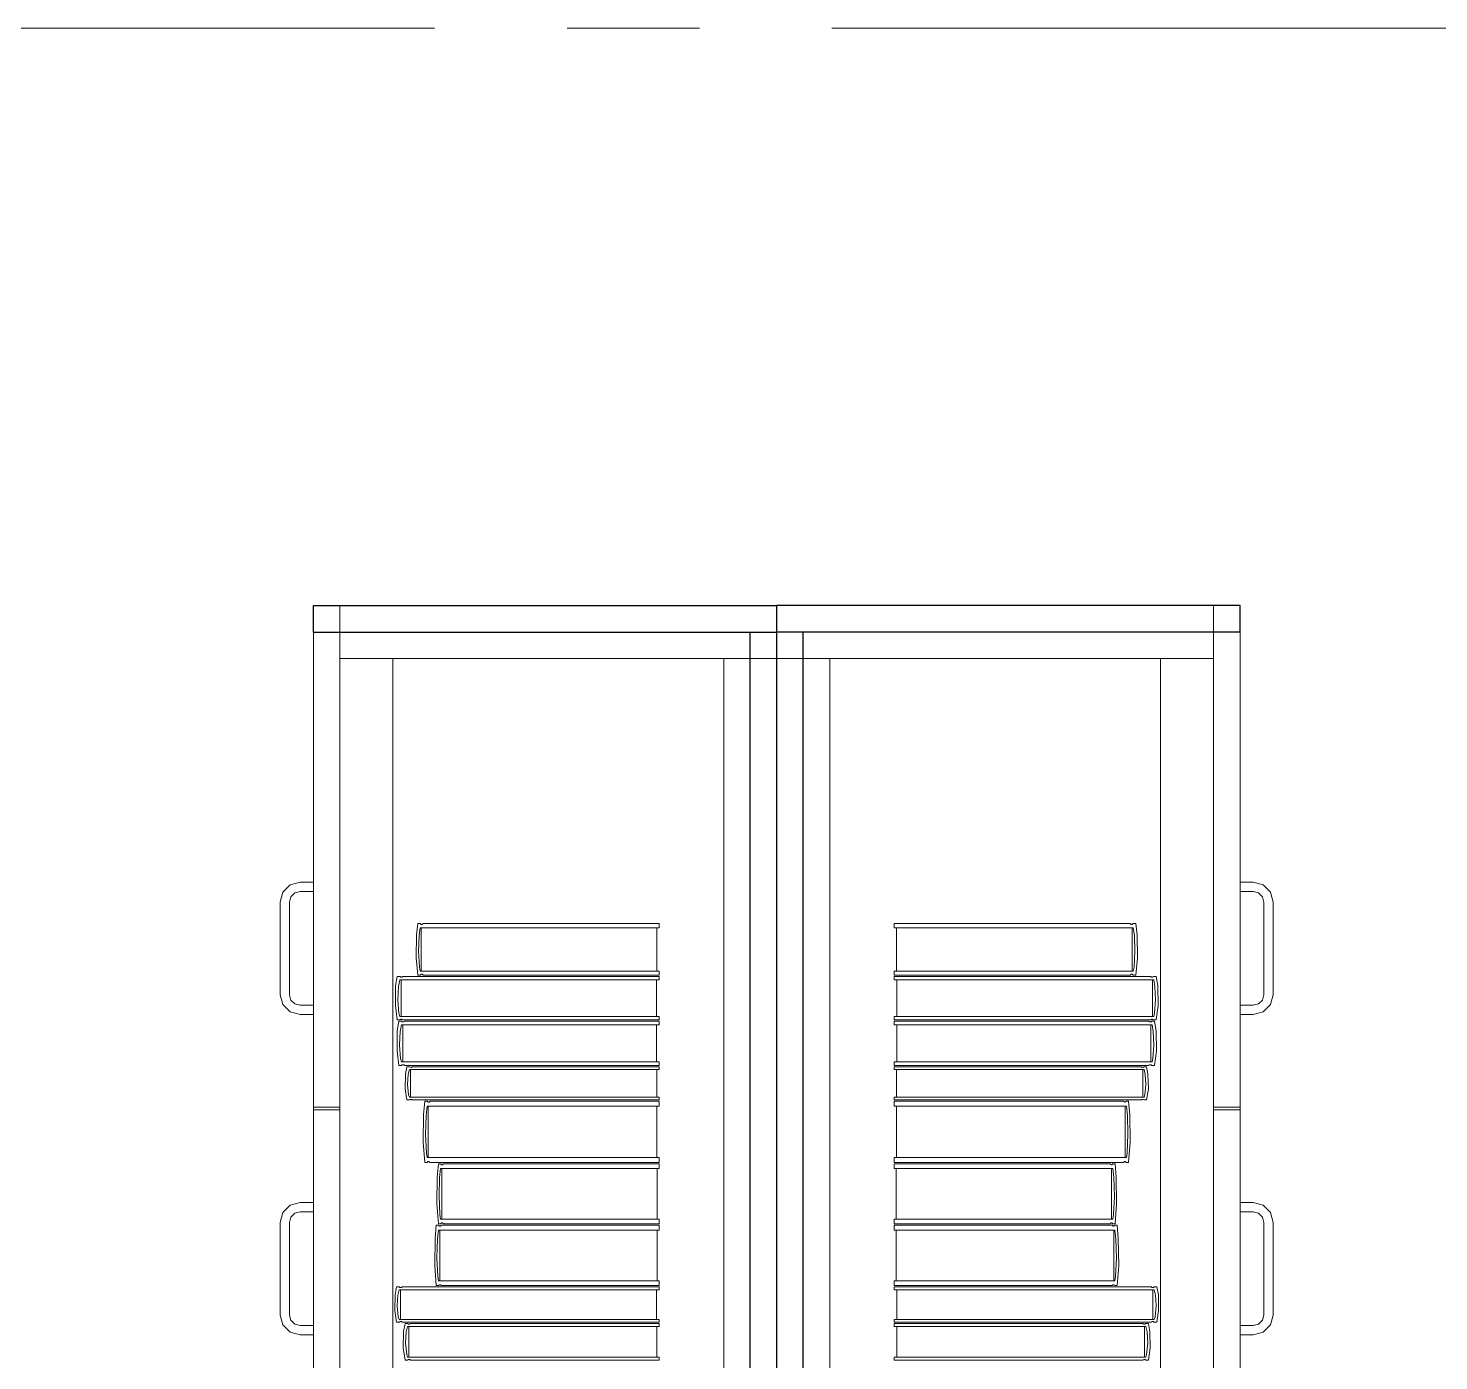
# Model space of a CAD drawing. Header units: inches. Extents: x -19 to 5698, y -728 to 92.
# Drawn here: x 288.468 to 289.534, y 19.893 to 20.9 of the extents above; entities that cross this region are included whole.
import ezdxf

# ---------------------------------------------------------------- set-up
doc = ezdxf.new("R2010")
doc.units = ezdxf.units.IN
doc.header["$MEASUREMENT"] = 0
doc.set_wipeout_variables(frame=1)
doc.linetypes.add('Punto & Raya', pattern=[0.65, 0.5, -0.075, 0, -0.075])
doc.linetypes.add('Wipeout_Contour', pattern=[1, 0, -1])
doc.layers.add('02 _ ARQ _ ALB _ Ejes Generales', color=251, linetype='Continuous')
doc.layers.add('Interior - Mobiliario', color=7, linetype='Continuous')

msp = doc.modelspace()

# ---------------------------------------------------------------- linework, layer by layer
at = {"layer": '02 _ ARQ _ ALB _ Ejes Generales', "color": 251, "linetype": 'Punto & Raya', "lineweight": 13, "true_color": 0x636466}
msp.add_line((288.275, 20.9), (290.275, 20.9), dxfattribs=at)
at = {"layer": 'Interior - Mobiliario', "color": 175, "linetype": 'Continuous', "lineweight": 13}
for p, q in [((289.0134, 20.4438), (288.7034, 20.4438)), ((288.7034, 20.4438), (288.7034, 18.9838)), ((289.0134, 18.9838), (289.0134, 20.4438)), ((289.0534, 20.4438), (289.3634, 20.4438)), ((289.0534, 18.9838), (289.0534, 20.4438)), ((289.3634, 20.4438), (289.3634, 18.9838)), ((288.7434, 20.4238), (288.7034, 20.4238)), ((288.7034, 20.4238), (288.7034, 19.0038)), ((288.9934, 20.4238), (288.7434, 20.4238)), ((288.7434, 19.0038), (288.7434, 20.4238)), ((288.9934, 20.4238), (288.9934, 19.0038)), ((289.0734, 20.4238), (289.3234, 20.4238)), ((289.0734, 20.4238), (289.0734, 19.0038)), ((289.3234, 20.4238), (289.3634, 20.4238)), ((289.3234, 19.0038), (289.3234, 20.4238)), ((289.3634, 20.4238), (289.3634, 19.0038)), ((288.6584, 20.2398), (288.6604, 20.2473)), ((288.6604, 20.2473), (288.6659, 20.2527)), ((288.6659, 20.2527), (288.6734, 20.2548)), ((288.6694, 20.2467), (288.6664, 20.2438)), ((288.6734, 20.2478), (288.6694, 20.2467)), ((288.6734, 20.2548), (288.6834, 20.2548)), ((288.6834, 20.2478), (288.6734, 20.2478)), ((288.6834, 20.2548), (288.6834, 20.2478)), ((289.3934, 20.2548), (289.3834, 20.2548)), ((289.3834, 20.2548), (289.3834, 20.2478)), ((289.3834, 20.2478), (289.3934, 20.2478)), ((289.4009, 20.2527), (289.3934, 20.2548)), ((289.3934, 20.2478), (289.3974, 20.2467)), ((289.3974, 20.2467), (289.4003, 20.2438)), ((289.4064, 20.2473), (289.4009, 20.2527)), ((289.4084, 20.2398), (289.4064, 20.2473)), ((288.6584, 20.1698), (288.6584, 20.2398)), ((288.6664, 20.2438), (288.6654, 20.2398)), ((288.6654, 20.2398), (288.6654, 20.1698)), ((289.4003, 20.2438), (289.4014, 20.2398)), ((289.4014, 20.2398), (289.4014, 20.1698)), ((289.4084, 20.1698), (289.4084, 20.2398)), ((288.7612, 20.215), (288.761, 20.1976)), ((288.7622, 20.2235), (288.7612, 20.215)), ((288.7642, 20.2235), (288.7622, 20.2235)), ((288.7627, 20.2026), (288.7632, 20.2146)), ((288.7632, 20.2146), (288.764, 20.2204)), ((288.764, 20.2204), (288.9447, 20.2204)), ((288.7643, 20.2233), (288.7642, 20.2235)), ((288.7645, 20.2231), (288.7643, 20.2233)), ((288.7648, 20.2229), (288.7645, 20.2231)), ((288.765, 20.2228), (288.7648, 20.2229)), ((288.7649, 20.2204), (288.7649, 20.1877)), ((288.7653, 20.2228), (288.765, 20.2228)), ((288.7656, 20.2229), (288.7653, 20.2228)), ((288.7658, 20.2231), (288.7656, 20.2229)), ((288.766, 20.2233), (288.7658, 20.2231)), ((288.7662, 20.2235), (288.766, 20.2233)), ((288.9447, 20.2235), (288.7662, 20.2235)), ((288.9429, 20.1877), (288.9429, 20.2204)), ((288.9447, 20.2204), (288.9447, 20.2235)), ((289.122, 20.2204), (289.122, 20.2235)), ((289.122, 20.2235), (289.3006, 20.2235)), ((289.3027, 20.2204), (289.122, 20.2204)), ((289.1239, 20.1877), (289.1239, 20.2204)), ((289.3006, 20.2235), (289.3007, 20.2233)), ((289.3007, 20.2233), (289.3009, 20.2231)), ((289.3009, 20.2231), (289.3012, 20.2229)), ((289.3012, 20.2229), (289.3015, 20.2228)), ((289.3015, 20.2228), (289.3017, 20.2228)), ((289.3017, 20.2228), (289.302, 20.2229)), ((289.3018, 20.2204), (289.3018, 20.1877)), ((289.302, 20.2229), (289.3022, 20.2231)), ((289.3022, 20.2231), (289.3025, 20.2233)), ((289.3025, 20.2233), (289.3026, 20.2235)), ((289.3026, 20.2235), (289.3046, 20.2235)), ((289.3036, 20.2146), (289.3027, 20.2204)), ((289.304, 20.2026), (289.3036, 20.2146)), ((289.3046, 20.2235), (289.3056, 20.215)), ((289.3056, 20.215), (289.3058, 20.1976)), ((288.7635, 20.1907), (288.7627, 20.2026)), ((289.3033, 20.1907), (289.304, 20.2026)), ((288.761, 20.1976), (288.7622, 20.1846)), ((289.3058, 20.1976), (289.3046, 20.1846)), ((288.7466, 20.1836), (288.7455, 20.1764)), ((288.7488, 20.1836), (288.7466, 20.1836)), ((288.7489, 20.1835), (288.7488, 20.1836)), ((288.7491, 20.1833), (288.7489, 20.1835)), ((288.7494, 20.1831), (288.7491, 20.1833)), ((288.7497, 20.1831), (288.7494, 20.1831)), ((288.75, 20.1831), (288.7497, 20.1831)), ((288.7503, 20.1831), (288.75, 20.1831)), ((288.7505, 20.1832), (288.7503, 20.1831)), ((288.7508, 20.1834), (288.7505, 20.1832)), ((288.751, 20.1836), (288.7508, 20.1834)), ((288.9447, 20.1836), (288.751, 20.1836)), ((288.7622, 20.1846), (288.7642, 20.1846)), ((288.764, 20.1877), (288.7635, 20.1907)), ((288.9447, 20.1877), (288.764, 20.1877)), ((288.7642, 20.1846), (288.7643, 20.1848)), ((288.7643, 20.1848), (288.7646, 20.185)), ((288.7646, 20.185), (288.7648, 20.1852)), ((288.7648, 20.1852), (288.7651, 20.1853)), ((288.7651, 20.1853), (288.7653, 20.1853)), ((288.7653, 20.1853), (288.7656, 20.1852)), ((288.7656, 20.1852), (288.7659, 20.185)), ((288.7659, 20.185), (288.7661, 20.1848)), ((288.7661, 20.1848), (288.7662, 20.1846)), ((288.7662, 20.1846), (288.9447, 20.1846)), ((288.9447, 20.1846), (288.9447, 20.1877)), ((288.9447, 20.181), (288.9447, 20.1836)), ((289.122, 20.1846), (289.122, 20.1877)), ((289.122, 20.1877), (289.3027, 20.1877)), ((289.3006, 20.1846), (289.122, 20.1846)), ((289.122, 20.181), (289.122, 20.1836)), ((289.122, 20.1836), (289.3158, 20.1836)), ((289.3007, 20.1848), (289.3006, 20.1846)), ((289.3009, 20.185), (289.3007, 20.1848)), ((289.3011, 20.1852), (289.3009, 20.185)), ((289.3014, 20.1853), (289.3011, 20.1852)), ((289.3017, 20.1853), (289.3014, 20.1853)), ((289.3019, 20.1852), (289.3017, 20.1853)), ((289.3022, 20.185), (289.3019, 20.1852)), ((289.3024, 20.1848), (289.3022, 20.185)), ((289.3026, 20.1846), (289.3024, 20.1848)), ((289.3046, 20.1846), (289.3026, 20.1846)), ((289.3027, 20.1877), (289.3033, 20.1907)), ((289.3158, 20.1836), (289.316, 20.1834)), ((289.316, 20.1834), (289.3162, 20.1832)), ((289.3162, 20.1832), (289.3165, 20.1831)), ((289.3165, 20.1831), (289.3168, 20.1831)), ((289.3168, 20.1831), (289.3171, 20.1831)), ((289.3171, 20.1831), (289.3174, 20.1831)), ((289.3174, 20.1831), (289.3176, 20.1833)), ((289.3176, 20.1833), (289.3179, 20.1835)), ((289.3179, 20.1835), (289.318, 20.1836)), ((289.318, 20.1836), (289.3201, 20.1836)), ((289.3201, 20.1836), (289.3212, 20.1764)), ((288.7455, 20.1764), (288.7453, 20.1617)), ((288.7472, 20.1659), (288.7477, 20.1761)), ((288.7477, 20.1761), (288.7486, 20.181)), ((288.7486, 20.181), (288.9447, 20.181)), ((288.7496, 20.181), (288.7496, 20.1534)), ((288.9427, 20.1534), (288.9427, 20.181)), ((289.3182, 20.181), (289.122, 20.181)), ((289.124, 20.1534), (289.124, 20.181)), ((289.3172, 20.181), (289.3172, 20.1534)), ((289.3191, 20.1761), (289.3182, 20.181)), ((289.3196, 20.1659), (289.3191, 20.1761)), ((289.3212, 20.1764), (289.3215, 20.1617)), ((288.6604, 20.1623), (288.6584, 20.1698)), ((288.6659, 20.1568), (288.6604, 20.1623)), ((288.6654, 20.1698), (288.6664, 20.1658)), ((288.6664, 20.1658), (288.6694, 20.1628)), ((288.6694, 20.1628), (288.6734, 20.1618)), ((288.6734, 20.1618), (288.6834, 20.1618)), ((288.6834, 20.1618), (288.6834, 20.1548)), ((288.7453, 20.1617), (288.7466, 20.1507)), ((288.748, 20.1559), (288.7472, 20.1659)), ((289.3187, 20.1559), (289.3196, 20.1659)), ((289.3215, 20.1617), (289.3201, 20.1507)), ((289.3934, 20.1618), (289.3834, 20.1618)), ((289.3834, 20.1618), (289.3834, 20.1548)), ((289.3974, 20.1628), (289.3934, 20.1618)), ((289.4003, 20.1658), (289.3974, 20.1628)), ((289.4014, 20.1698), (289.4003, 20.1658)), ((289.4009, 20.1568), (289.4064, 20.1623)), ((289.4064, 20.1623), (289.4084, 20.1698)), ((288.6734, 20.1548), (288.6659, 20.1568)), ((288.6834, 20.1548), (288.6734, 20.1548)), ((288.7466, 20.1507), (288.7488, 20.1507)), ((288.7479, 20.1497), (288.7468, 20.1424)), ((288.7501, 20.1497), (288.7479, 20.1497)), ((288.7486, 20.1534), (288.748, 20.1559)), ((288.9447, 20.1534), (288.7486, 20.1534)), ((288.7488, 20.1507), (288.7489, 20.1509)), ((288.7489, 20.1509), (288.7492, 20.1511)), ((288.7492, 20.1511), (288.7495, 20.1512)), ((288.7495, 20.1512), (288.7497, 20.1513)), ((288.7497, 20.1513), (288.75, 20.1513)), ((288.75, 20.1513), (288.7503, 20.1512)), ((288.7502, 20.1496), (288.7501, 20.1497)), ((288.7504, 20.1494), (288.7502, 20.1496)), ((288.7503, 20.1512), (288.7506, 20.1511)), ((288.7507, 20.1493), (288.7504, 20.1494)), ((288.7506, 20.1511), (288.7508, 20.1509)), ((288.751, 20.1492), (288.7507, 20.1493)), ((288.7508, 20.1509), (288.751, 20.1507)), ((288.751, 20.1507), (288.9447, 20.1507)), ((288.7513, 20.1492), (288.751, 20.1492)), ((288.7515, 20.1492), (288.7513, 20.1492)), ((288.7518, 20.1494), (288.7515, 20.1492)), ((288.7521, 20.1496), (288.7518, 20.1494)), ((288.7522, 20.1497), (288.7521, 20.1496)), ((288.9447, 20.1497), (288.7522, 20.1497)), ((288.9447, 20.1507), (288.9447, 20.1534)), ((288.9447, 20.1471), (288.9447, 20.1497)), ((289.122, 20.1507), (289.122, 20.1534)), ((289.122, 20.1534), (289.3182, 20.1534)), ((289.3158, 20.1507), (289.122, 20.1507)), ((289.122, 20.1471), (289.122, 20.1497)), ((289.122, 20.1497), (289.3145, 20.1497)), ((289.3145, 20.1497), (289.3147, 20.1496)), ((289.3147, 20.1496), (289.3149, 20.1494)), ((289.3149, 20.1494), (289.3152, 20.1492)), ((289.3152, 20.1492), (289.3155, 20.1492)), ((289.3155, 20.1492), (289.3158, 20.1492)), ((289.3159, 20.1509), (289.3158, 20.1507)), ((289.3158, 20.1492), (289.3161, 20.1493)), ((289.3162, 20.1511), (289.3159, 20.1509)), ((289.3161, 20.1493), (289.3163, 20.1494)), ((289.3164, 20.1512), (289.3162, 20.1511)), ((289.3163, 20.1494), (289.3166, 20.1496)), ((289.3167, 20.1513), (289.3164, 20.1512)), ((289.3166, 20.1496), (289.3167, 20.1497)), ((289.317, 20.1513), (289.3167, 20.1513)), ((289.3167, 20.1497), (289.3188, 20.1497)), ((289.3173, 20.1512), (289.317, 20.1513)), ((289.3176, 20.1511), (289.3173, 20.1512)), ((289.3178, 20.1509), (289.3176, 20.1511)), ((289.318, 20.1507), (289.3178, 20.1509)), ((289.3201, 20.1507), (289.318, 20.1507)), ((289.3182, 20.1534), (289.3187, 20.1559)), ((289.3188, 20.1497), (289.3199, 20.1424)), ((289.3834, 20.1548), (289.3934, 20.1548)), ((289.3934, 20.1548), (289.4009, 20.1568)), ((288.7468, 20.1424), (288.7466, 20.1275)), ((288.7485, 20.1318), (288.749, 20.1421)), ((288.749, 20.1421), (288.7499, 20.1471)), ((288.7499, 20.1471), (288.9447, 20.1471)), ((288.7509, 20.1471), (288.7509, 20.119)), ((288.9427, 20.119), (288.9427, 20.1471)), ((289.3169, 20.1471), (289.122, 20.1471)), ((289.124, 20.119), (289.124, 20.1471)), ((289.3159, 20.1471), (289.3159, 20.119)), ((289.3178, 20.1421), (289.3169, 20.1471)), ((289.3183, 20.1318), (289.3178, 20.1421)), ((289.3199, 20.1424), (289.3202, 20.1275)), ((288.7493, 20.1215), (288.7485, 20.1318)), ((289.3174, 20.1215), (289.3183, 20.1318)), ((288.7466, 20.1275), (288.7479, 20.1163)), ((288.7499, 20.119), (288.7493, 20.1215)), ((288.9447, 20.119), (288.7499, 20.119)), ((288.9447, 20.1163), (288.9447, 20.119)), ((289.122, 20.1163), (289.122, 20.119)), ((289.122, 20.119), (289.3169, 20.119)), ((289.3169, 20.119), (289.3174, 20.1215)), ((289.3202, 20.1275), (289.3188, 20.1163)), ((288.7479, 20.1163), (288.7501, 20.1163)), ((288.7501, 20.1163), (288.7502, 20.1165)), ((288.7502, 20.1165), (288.7505, 20.1167)), ((288.7505, 20.1167), (288.7507, 20.1168)), ((288.7507, 20.1168), (288.751, 20.1169)), ((288.751, 20.1169), (288.7513, 20.1169)), ((288.7513, 20.1169), (288.7516, 20.1168)), ((288.7516, 20.1168), (288.7519, 20.1167)), ((288.7519, 20.1167), (288.7521, 20.1165)), ((288.7521, 20.1165), (288.7522, 20.1163)), ((288.7522, 20.1163), (288.9447, 20.1163)), ((288.7529, 20.1098), (288.7527, 20.0986)), ((288.754, 20.1153), (288.7529, 20.1098)), ((288.756, 20.1153), (288.754, 20.1153)), ((288.7545, 20.1019), (288.755, 20.1096)), ((288.755, 20.1096), (288.7559, 20.1133)), ((288.7559, 20.1133), (288.9447, 20.1133)), ((288.7561, 20.1152), (288.756, 20.1153)), ((288.7564, 20.1151), (288.7561, 20.1152)), ((288.7566, 20.115), (288.7564, 20.1151)), ((288.7569, 20.1149), (288.7566, 20.115)), ((288.7568, 20.1133), (288.7568, 20.0923)), ((288.7572, 20.1149), (288.7569, 20.1149)), ((288.7575, 20.115), (288.7572, 20.1149)), ((288.7577, 20.1151), (288.7575, 20.115)), ((288.758, 20.1152), (288.7577, 20.1151)), ((288.7581, 20.1153), (288.758, 20.1152)), ((288.9447, 20.1153), (288.7581, 20.1153)), ((288.9428, 20.0923), (288.9428, 20.1133)), ((288.9447, 20.1133), (288.9447, 20.1153)), ((289.3145, 20.1163), (289.122, 20.1163)), ((289.122, 20.1133), (289.122, 20.1153)), ((289.122, 20.1153), (289.3086, 20.1153)), ((289.3109, 20.1133), (289.122, 20.1133)), ((289.1239, 20.0923), (289.1239, 20.1133)), ((289.3086, 20.1153), (289.3088, 20.1152)), ((289.3088, 20.1152), (289.309, 20.1151)), ((289.309, 20.1151), (289.3093, 20.115)), ((289.3093, 20.115), (289.3095, 20.1149)), ((289.3095, 20.1149), (289.3098, 20.1149)), ((289.3098, 20.1149), (289.3101, 20.115)), ((289.3099, 20.1133), (289.3099, 20.0923)), ((289.3101, 20.115), (289.3104, 20.1151)), ((289.3104, 20.1151), (289.3106, 20.1152)), ((289.3106, 20.1152), (289.3107, 20.1153)), ((289.3107, 20.1153), (289.3128, 20.1153)), ((289.3118, 20.1096), (289.3109, 20.1133)), ((289.3122, 20.1019), (289.3118, 20.1096)), ((289.3128, 20.1153), (289.3138, 20.1098)), ((289.3138, 20.1098), (289.3141, 20.0986)), ((289.3146, 20.1165), (289.3145, 20.1163)), ((289.3149, 20.1167), (289.3146, 20.1165)), ((289.3151, 20.1168), (289.3149, 20.1167)), ((289.3154, 20.1169), (289.3151, 20.1168)), ((289.3157, 20.1169), (289.3154, 20.1169)), ((289.316, 20.1168), (289.3157, 20.1169)), ((289.3163, 20.1167), (289.316, 20.1168)), ((289.3165, 20.1165), (289.3163, 20.1167)), ((289.3167, 20.1163), (289.3165, 20.1165)), ((289.3188, 20.1163), (289.3167, 20.1163)), ((288.7527, 20.0986), (288.754, 20.0903)), ((288.7553, 20.0942), (288.7545, 20.1019)), ((289.3114, 20.0942), (289.3122, 20.1019)), ((289.3141, 20.0986), (289.3128, 20.0903)), ((288.754, 20.0903), (288.756, 20.0903)), ((288.7559, 20.0923), (288.7553, 20.0942)), ((288.9447, 20.0923), (288.7559, 20.0923)), ((288.756, 20.0903), (288.7562, 20.0904)), ((288.7562, 20.0904), (288.7564, 20.0906)), ((288.7564, 20.0906), (288.7567, 20.0907)), ((288.7567, 20.0907), (288.757, 20.0907)), ((288.757, 20.0907), (288.7573, 20.0907)), ((288.7573, 20.0907), (288.7575, 20.0906)), ((288.7575, 20.0906), (288.7578, 20.0905)), ((288.7578, 20.0905), (288.758, 20.0904)), ((288.758, 20.0904), (288.7581, 20.0903)), ((288.7581, 20.0903), (288.9447, 20.0903)), ((288.7675, 20.0893), (288.7666, 20.0791)), ((288.7694, 20.0893), (288.7675, 20.0893)), ((288.7685, 20.0786), (288.7693, 20.0856)), ((288.7693, 20.0856), (288.9447, 20.0856)), ((288.7695, 20.0891), (288.7694, 20.0893)), ((288.7698, 20.0888), (288.7695, 20.0891)), ((288.77, 20.0886), (288.7698, 20.0888)), ((288.7703, 20.0885), (288.77, 20.0886)), ((288.7702, 20.0856), (288.7702, 20.0467)), ((288.7705, 20.0885), (288.7703, 20.0885)), ((288.7708, 20.0886), (288.7705, 20.0885)), ((288.771, 20.0888), (288.7708, 20.0886)), ((288.7713, 20.089), (288.771, 20.0888)), ((288.7714, 20.0893), (288.7713, 20.089)), ((288.9447, 20.0893), (288.7714, 20.0893)), ((288.9429, 20.0467), (288.9429, 20.0856)), ((288.9447, 20.0903), (288.9447, 20.0923)), ((288.9447, 20.0856), (288.9447, 20.0893)), ((289.122, 20.0903), (289.122, 20.0923)), ((289.122, 20.0923), (289.3109, 20.0923)), ((289.3086, 20.0903), (289.122, 20.0903)), ((289.122, 20.0856), (289.122, 20.0893)), ((289.122, 20.0893), (289.2953, 20.0893)), ((289.2975, 20.0856), (289.122, 20.0856)), ((289.1238, 20.0467), (289.1238, 20.0856)), ((289.2953, 20.0893), (289.2955, 20.089)), ((289.2955, 20.089), (289.2957, 20.0888)), ((289.2957, 20.0888), (289.296, 20.0886)), ((289.296, 20.0886), (289.2962, 20.0885)), ((289.2962, 20.0885), (289.2965, 20.0885)), ((289.2965, 20.0885), (289.2967, 20.0886)), ((289.2966, 20.0856), (289.2966, 20.0467)), ((289.2967, 20.0886), (289.297, 20.0888)), ((289.297, 20.0888), (289.2972, 20.0891)), ((289.2972, 20.0891), (289.2973, 20.0893)), ((289.2973, 20.0893), (289.2992, 20.0893)), ((289.2983, 20.0786), (289.2975, 20.0856)), ((289.2992, 20.0893), (289.3002, 20.0791)), ((289.3087, 20.0904), (289.3086, 20.0903)), ((289.3089, 20.0905), (289.3087, 20.0904)), ((289.3092, 20.0906), (289.3089, 20.0905)), ((289.3095, 20.0907), (289.3092, 20.0906)), ((289.3098, 20.0907), (289.3095, 20.0907)), ((289.31, 20.0907), (289.3098, 20.0907)), ((289.3103, 20.0906), (289.31, 20.0907)), ((289.3106, 20.0904), (289.3103, 20.0906)), ((289.3107, 20.0903), (289.3106, 20.0904)), ((289.3128, 20.0903), (289.3107, 20.0903)), ((289.3109, 20.0923), (289.3114, 20.0942)), ((288.6834, 20.0848), (288.7034, 20.0848)), ((288.6834, 19.7238), (288.6834, 20.0828)), ((288.6834, 20.0828), (288.7034, 20.0828)), ((288.7034, 19.7238), (288.7034, 20.0828)), ((288.7666, 20.0791), (288.7663, 20.0584)), ((288.768, 20.0644), (288.7685, 20.0786)), ((289.2987, 20.0644), (289.2983, 20.0786)), ((289.3002, 20.0791), (289.3004, 20.0584)), ((289.3834, 20.0848), (289.3634, 20.0848)), ((289.3634, 19.7238), (289.3634, 20.0828)), ((289.3834, 20.0828), (289.3634, 20.0828)), ((289.3834, 19.7238), (289.3834, 20.0828)), ((288.7688, 20.0502), (288.768, 20.0644)), ((289.298, 20.0502), (289.2987, 20.0644)), ((288.7663, 20.0584), (288.7675, 20.043)), ((289.3004, 20.0584), (289.2992, 20.043)), ((288.7675, 20.043), (288.7694, 20.043)), ((288.7693, 20.0467), (288.7688, 20.0502)), ((288.9447, 20.0467), (288.7693, 20.0467)), ((288.7694, 20.043), (288.7696, 20.0432)), ((288.7696, 20.0432), (288.7698, 20.0435)), ((288.7698, 20.0435), (288.7701, 20.0437)), ((288.7701, 20.0437), (288.7703, 20.0438)), ((288.7703, 20.0438), (288.7706, 20.0437)), ((288.7706, 20.0437), (288.7708, 20.0436)), ((288.7708, 20.0436), (288.7711, 20.0434)), ((288.7711, 20.0434), (288.7713, 20.0432)), ((288.7713, 20.0432), (288.7714, 20.043)), ((288.7714, 20.043), (288.9447, 20.043)), ((288.9447, 20.043), (288.9447, 20.0467)), ((289.122, 20.043), (289.122, 20.0467)), ((289.122, 20.0467), (289.2975, 20.0467)), ((289.2953, 20.043), (289.122, 20.043)), ((289.2954, 20.0432), (289.2953, 20.043)), ((289.2957, 20.0434), (289.2954, 20.0432)), ((289.2959, 20.0436), (289.2957, 20.0434)), ((289.2962, 20.0437), (289.2959, 20.0436)), ((289.2964, 20.0438), (289.2962, 20.0437)), ((289.2967, 20.0437), (289.2964, 20.0438)), ((289.2969, 20.0435), (289.2967, 20.0437)), ((289.2972, 20.0432), (289.2969, 20.0435)), ((289.2973, 20.043), (289.2972, 20.0432)), ((289.2992, 20.043), (289.2973, 20.043)), ((289.2975, 20.0467), (289.298, 20.0502)), ((288.7769, 20.032), (288.7767, 20.0118)), ((288.7778, 20.042), (288.7769, 20.032)), ((288.7796, 20.042), (288.7778, 20.042)), ((288.7787, 20.0316), (288.7795, 20.0384)), ((288.7795, 20.0384), (288.9447, 20.0384)), ((288.7797, 20.0418), (288.7796, 20.042)), ((288.7799, 20.0415), (288.7797, 20.0418)), ((288.7801, 20.0413), (288.7799, 20.0415)), ((288.7804, 20.0412), (288.7801, 20.0413)), ((288.7803, 20.0384), (288.7803, 20.0003)), ((288.7806, 20.0412), (288.7804, 20.0412)), ((288.7809, 20.0413), (288.7806, 20.0412)), ((288.7811, 20.0415), (288.7809, 20.0413)), ((288.7813, 20.0417), (288.7811, 20.0415)), ((288.7815, 20.042), (288.7813, 20.0417)), ((288.9447, 20.042), (288.7815, 20.042)), ((288.943, 20.0003), (288.943, 20.0384)), ((288.9447, 20.0384), (288.9447, 20.042)), ((289.122, 20.0384), (289.122, 20.042)), ((289.122, 20.042), (289.2853, 20.042)), ((289.2873, 20.0384), (289.122, 20.0384)), ((289.1237, 20.0003), (289.1237, 20.0384)), ((289.2853, 20.042), (289.2854, 20.0417)), ((289.2854, 20.0417), (289.2856, 20.0415)), ((289.2856, 20.0415), (289.2859, 20.0413)), ((289.2859, 20.0413), (289.2861, 20.0412)), ((289.2861, 20.0412), (289.2864, 20.0412)), ((289.2864, 20.0412), (289.2866, 20.0413)), ((289.2864, 20.0384), (289.2864, 20.0003)), ((289.2866, 20.0413), (289.2868, 20.0415)), ((289.2868, 20.0415), (289.287, 20.0418)), ((289.287, 20.0418), (289.2871, 20.042)), ((289.2871, 20.042), (289.289, 20.042)), ((289.288, 20.0316), (289.2873, 20.0384)), ((289.289, 20.042), (289.2899, 20.032)), ((289.2899, 20.032), (289.2901, 20.0118)), ((288.7783, 20.0176), (288.7787, 20.0316)), ((289.2885, 20.0176), (289.288, 20.0316)), ((288.6659, 20.0107), (288.6604, 20.0053)), ((288.6734, 20.0128), (288.6659, 20.0107)), ((288.6834, 20.0128), (288.6734, 20.0128)), ((288.6834, 20.0058), (288.6834, 20.0128)), ((288.7767, 20.0118), (288.7778, 19.9967)), ((288.779, 20.0038), (288.7783, 20.0176)), ((289.2878, 20.0038), (289.2885, 20.0176)), ((289.2901, 20.0118), (289.289, 19.9967)), ((289.3834, 20.0128), (289.3934, 20.0128)), ((289.3834, 20.0058), (289.3834, 20.0128)), ((289.3934, 20.0128), (289.4009, 20.0107)), ((289.4009, 20.0107), (289.4064, 20.0053)), ((288.6604, 20.0053), (288.6584, 19.9978)), ((288.6654, 19.9978), (288.6664, 20.0018)), ((288.6664, 20.0018), (288.6694, 20.0047)), ((288.6694, 20.0047), (288.6734, 20.0058)), ((288.6734, 20.0058), (288.6834, 20.0058)), ((288.7795, 20.0003), (288.779, 20.0038)), ((288.9447, 20.0003), (288.7795, 20.0003)), ((288.9447, 19.9967), (288.9447, 20.0003)), ((289.122, 19.9967), (289.122, 20.0003)), ((289.122, 20.0003), (289.2873, 20.0003)), ((289.2873, 20.0003), (289.2878, 20.0038)), ((289.3934, 20.0058), (289.3834, 20.0058)), ((289.3974, 20.0047), (289.3934, 20.0058)), ((289.4003, 20.0018), (289.3974, 20.0047)), ((289.4014, 19.9978), (289.4003, 20.0018)), ((289.4064, 20.0053), (289.4084, 19.9978)), ((288.6584, 19.9978), (288.6584, 19.9278)), ((288.6654, 19.9278), (288.6654, 19.9978)), ((288.7762, 19.9957), (288.7753, 19.9857)), ((288.7781, 19.9957), (288.7762, 19.9957)), ((288.7771, 19.9852), (288.7779, 19.992)), ((288.7778, 19.9967), (288.7796, 19.9967)), ((288.7779, 19.992), (288.9447, 19.992)), ((288.7782, 19.9955), (288.7781, 19.9957)), ((288.7784, 19.9952), (288.7782, 19.9955)), ((288.7786, 19.995), (288.7784, 19.9952)), ((288.7788, 19.9949), (288.7786, 19.995)), ((288.7791, 19.9949), (288.7788, 19.9949)), ((288.7788, 19.992), (288.7788, 19.9536)), ((288.7793, 19.995), (288.7791, 19.9949)), ((288.7796, 19.9952), (288.7793, 19.995)), ((288.7796, 19.9967), (288.7797, 19.9969)), ((288.7798, 19.9954), (288.7796, 19.9952)), ((288.7797, 19.9969), (288.78, 19.9972)), ((288.7799, 19.9957), (288.7798, 19.9954)), ((288.9447, 19.9957), (288.7799, 19.9957)), ((288.78, 19.9972), (288.7802, 19.9974)), ((288.7802, 19.9974), (288.7804, 19.9975)), ((288.7804, 19.9975), (288.7807, 19.9974)), ((288.7807, 19.9974), (288.7809, 19.9973)), ((288.7809, 19.9973), (288.7812, 19.9971)), ((288.7812, 19.9971), (288.7814, 19.9969)), ((288.7814, 19.9969), (288.7815, 19.9967)), ((288.7815, 19.9967), (288.9447, 19.9967)), ((288.943, 19.9536), (288.943, 19.992)), ((288.9447, 19.992), (288.9447, 19.9957)), ((289.2853, 19.9967), (289.122, 19.9967)), ((289.122, 19.992), (289.122, 19.9957)), ((289.122, 19.9957), (289.2868, 19.9957)), ((289.2888, 19.992), (289.122, 19.992)), ((289.1237, 19.9536), (289.1237, 19.992)), ((289.2854, 19.9969), (289.2853, 19.9967)), ((289.2856, 19.9971), (289.2854, 19.9969)), ((289.2858, 19.9973), (289.2856, 19.9971)), ((289.2861, 19.9974), (289.2858, 19.9973)), ((289.2863, 19.9975), (289.2861, 19.9974)), ((289.2866, 19.9974), (289.2863, 19.9975)), ((289.2868, 19.9972), (289.2866, 19.9974)), ((289.287, 19.9969), (289.2868, 19.9972)), ((289.2868, 19.9957), (289.287, 19.9954)), ((289.2871, 19.9967), (289.287, 19.9969)), ((289.287, 19.9954), (289.2872, 19.9952)), ((289.289, 19.9967), (289.2871, 19.9967)), ((289.2872, 19.9952), (289.2874, 19.995)), ((289.2874, 19.995), (289.2877, 19.9949)), ((289.2877, 19.9949), (289.2879, 19.9949)), ((289.2879, 19.9949), (289.2882, 19.995)), ((289.288, 19.992), (289.288, 19.9536)), ((289.2882, 19.995), (289.2884, 19.9952)), ((289.2884, 19.9952), (289.2886, 19.9955)), ((289.2886, 19.9955), (289.2887, 19.9957)), ((289.2887, 19.9957), (289.2905, 19.9957)), ((289.2896, 19.9852), (289.2888, 19.992)), ((289.2905, 19.9957), (289.2914, 19.9857)), ((289.4014, 19.9278), (289.4014, 19.9978)), ((289.4084, 19.9978), (289.4084, 19.9278)), ((288.7753, 19.9857), (288.7751, 19.9652)), ((288.7767, 19.9711), (288.7771, 19.9852)), ((289.29, 19.9711), (289.2896, 19.9852)), ((289.2914, 19.9857), (289.2917, 19.9652)), ((288.7774, 19.9571), (288.7767, 19.9711)), ((289.2893, 19.9571), (289.29, 19.9711)), ((288.7751, 19.9652), (288.7762, 19.95)), ((289.2917, 19.9652), (289.2905, 19.95)), ((288.7461, 19.949), (288.7451, 19.9431)), ((288.7483, 19.949), (288.7461, 19.949)), ((288.7472, 19.9429), (288.7481, 19.9468)), ((288.7481, 19.9468), (288.9447, 19.9468)), ((288.7484, 19.9489), (288.7483, 19.949)), ((288.7487, 19.9487), (288.7484, 19.9489)), ((288.7489, 19.9486), (288.7487, 19.9487)), ((288.7492, 19.9485), (288.7489, 19.9486)), ((288.7491, 19.9468), (288.7491, 19.9245)), ((288.7495, 19.9485), (288.7492, 19.9485)), ((288.7498, 19.9486), (288.7495, 19.9485)), ((288.7501, 19.9487), (288.7498, 19.9486)), ((288.7503, 19.9488), (288.7501, 19.9487)), ((288.7505, 19.949), (288.7503, 19.9488)), ((288.9447, 19.949), (288.7505, 19.949)), ((288.7762, 19.95), (288.7781, 19.95)), ((288.7779, 19.9536), (288.7774, 19.9571)), ((288.9447, 19.9536), (288.7779, 19.9536)), ((288.7781, 19.95), (288.7782, 19.9502)), ((288.7782, 19.9502), (288.7784, 19.9505)), ((288.7784, 19.9505), (288.7786, 19.9506)), ((288.7786, 19.9506), (288.7789, 19.9507)), ((288.7789, 19.9507), (288.7791, 19.9507)), ((288.7791, 19.9507), (288.7794, 19.9506)), ((288.7794, 19.9506), (288.7796, 19.9504)), ((288.7796, 19.9504), (288.7798, 19.9501)), ((288.7798, 19.9501), (288.7799, 19.95)), ((288.7799, 19.95), (288.9447, 19.95)), ((288.9427, 19.9245), (288.9427, 19.9468)), ((288.9447, 19.95), (288.9447, 19.9536)), ((288.9447, 19.9468), (288.9447, 19.949)), ((289.122, 19.95), (289.122, 19.9536)), ((289.122, 19.9536), (289.2888, 19.9536)), ((289.2868, 19.95), (289.122, 19.95)), ((289.122, 19.9468), (289.122, 19.949)), ((289.122, 19.949), (289.3162, 19.949)), ((289.3186, 19.9468), (289.122, 19.9468)), ((289.124, 19.9245), (289.124, 19.9468)), ((289.2869, 19.9501), (289.2868, 19.95)), ((289.2871, 19.9504), (289.2869, 19.9501)), ((289.2874, 19.9506), (289.2871, 19.9504)), ((289.2876, 19.9507), (289.2874, 19.9506)), ((289.2879, 19.9507), (289.2876, 19.9507)), ((289.2881, 19.9506), (289.2879, 19.9507)), ((289.2883, 19.9505), (289.2881, 19.9506)), ((289.2885, 19.9502), (289.2883, 19.9505)), ((289.2887, 19.95), (289.2885, 19.9502)), ((289.2905, 19.95), (289.2887, 19.95)), ((289.2888, 19.9536), (289.2893, 19.9571)), ((289.3162, 19.949), (289.3164, 19.9488)), ((289.3164, 19.9488), (289.3167, 19.9487)), ((289.3167, 19.9487), (289.3169, 19.9486)), ((289.3169, 19.9486), (289.3172, 19.9485)), ((289.3172, 19.9485), (289.3175, 19.9485)), ((289.3175, 19.9485), (289.3178, 19.9486)), ((289.3176, 19.9468), (289.3176, 19.9245)), ((289.3178, 19.9486), (289.3181, 19.9487)), ((289.3181, 19.9487), (289.3183, 19.9489)), ((289.3183, 19.9489), (289.3184, 19.949)), ((289.3184, 19.949), (289.3206, 19.949)), ((289.3195, 19.9429), (289.3186, 19.9468)), ((289.3206, 19.949), (289.3217, 19.9431)), ((288.7451, 19.9431), (288.7448, 19.9313)), ((288.7467, 19.9347), (288.7472, 19.9429)), ((289.32, 19.9347), (289.3195, 19.9429)), ((289.3217, 19.9431), (289.3219, 19.9313)), ((288.6584, 19.9278), (288.6604, 19.9203)), ((288.6664, 19.9238), (288.6654, 19.9278)), ((288.7448, 19.9313), (288.7461, 19.9224)), ((288.7475, 19.9265), (288.7467, 19.9347)), ((288.7481, 19.9245), (288.7475, 19.9265)), ((289.3186, 19.9245), (289.3192, 19.9265)), ((289.3192, 19.9265), (289.32, 19.9347)), ((289.3219, 19.9313), (289.3206, 19.9224)), ((289.4003, 19.9238), (289.4014, 19.9278)), ((289.4084, 19.9278), (289.4064, 19.9203)), ((288.6604, 19.9203), (288.6659, 19.9148)), ((288.6659, 19.9148), (288.6734, 19.9128)), ((288.6694, 19.9208), (288.6664, 19.9238)), ((288.6734, 19.9198), (288.6694, 19.9208)), ((288.6834, 19.9198), (288.6734, 19.9198)), ((288.6834, 19.9128), (288.6834, 19.9198)), ((288.7461, 19.9224), (288.7483, 19.9224)), ((288.9447, 19.9245), (288.7481, 19.9245)), ((288.7483, 19.9224), (288.7485, 19.9225)), ((288.7485, 19.9225), (288.7487, 19.9227)), ((288.7487, 19.9227), (288.749, 19.9228)), ((288.749, 19.9228), (288.7493, 19.9228)), ((288.7493, 19.9228), (288.7496, 19.9228)), ((288.7496, 19.9228), (288.7499, 19.9228)), ((288.7499, 19.9228), (288.7501, 19.9227)), ((288.7501, 19.9227), (288.7504, 19.9225)), ((288.7504, 19.9225), (288.7505, 19.9224)), ((288.7505, 19.9224), (288.9447, 19.9224)), ((288.7515, 19.9153), (288.7513, 19.903)), ((288.7526, 19.9214), (288.7515, 19.9153)), ((288.7546, 19.9214), (288.7526, 19.9214)), ((288.7531, 19.9065), (288.7536, 19.915)), ((288.7536, 19.915), (288.7545, 19.9192)), ((288.7545, 19.9192), (288.9447, 19.9192)), ((288.7548, 19.9213), (288.7546, 19.9214)), ((288.755, 19.9211), (288.7548, 19.9213)), ((288.7553, 19.921), (288.755, 19.9211)), ((288.7555, 19.9209), (288.7553, 19.921)), ((288.7554, 19.9192), (288.7554, 19.8959)), ((288.7558, 19.9209), (288.7555, 19.9209)), ((288.7561, 19.921), (288.7558, 19.9209)), ((288.7564, 19.9211), (288.7561, 19.921)), ((288.7566, 19.9212), (288.7564, 19.9211)), ((288.7568, 19.9214), (288.7566, 19.9212)), ((288.9447, 19.9214), (288.7568, 19.9214)), ((288.9428, 19.8959), (288.9428, 19.9192)), ((288.9447, 19.9224), (288.9447, 19.9245)), ((288.9447, 19.9192), (288.9447, 19.9214)), ((289.122, 19.9224), (289.122, 19.9245)), ((289.122, 19.9245), (289.3186, 19.9245)), ((289.3162, 19.9224), (289.122, 19.9224)), ((289.122, 19.9192), (289.122, 19.9214)), ((289.122, 19.9214), (289.31, 19.9214)), ((289.3123, 19.9192), (289.122, 19.9192)), ((289.124, 19.8959), (289.124, 19.9192)), ((289.31, 19.9214), (289.3101, 19.9212)), ((289.3101, 19.9212), (289.3104, 19.9211)), ((289.3104, 19.9211), (289.3106, 19.921)), ((289.3106, 19.921), (289.3109, 19.9209)), ((289.3109, 19.9209), (289.3112, 19.9209)), ((289.3112, 19.9209), (289.3115, 19.921)), ((289.3113, 19.9192), (289.3113, 19.8959)), ((289.3115, 19.921), (289.3117, 19.9211)), ((289.3117, 19.9211), (289.312, 19.9213)), ((289.312, 19.9213), (289.3121, 19.9214)), ((289.3121, 19.9214), (289.3142, 19.9214)), ((289.3131, 19.915), (289.3123, 19.9192)), ((289.3136, 19.9065), (289.3131, 19.915)), ((289.3142, 19.9214), (289.3152, 19.9153)), ((289.3152, 19.9153), (289.3155, 19.903)), ((289.3164, 19.9225), (289.3162, 19.9224)), ((289.3166, 19.9227), (289.3164, 19.9225)), ((289.3169, 19.9228), (289.3166, 19.9227)), ((289.3172, 19.9228), (289.3169, 19.9228)), ((289.3175, 19.9228), (289.3172, 19.9228)), ((289.3177, 19.9228), (289.3175, 19.9228)), ((289.318, 19.9227), (289.3177, 19.9228)), ((289.3183, 19.9225), (289.318, 19.9227)), ((289.3184, 19.9224), (289.3183, 19.9225)), ((289.3206, 19.9224), (289.3184, 19.9224)), ((289.3834, 19.9198), (289.3934, 19.9198)), ((289.3834, 19.9128), (289.3834, 19.9198)), ((289.3934, 19.9198), (289.3974, 19.9208)), ((289.4009, 19.9148), (289.3934, 19.9128)), ((289.3974, 19.9208), (289.4003, 19.9238)), ((289.4064, 19.9203), (289.4009, 19.9148)), ((288.6734, 19.9128), (288.6834, 19.9128)), ((288.7539, 19.898), (288.7531, 19.9065)), ((289.3128, 19.898), (289.3136, 19.9065)), ((289.3934, 19.9128), (289.3834, 19.9128)), ((288.7513, 19.903), (288.7526, 19.8937)), ((288.7526, 19.8937), (288.7546, 19.8937)), ((288.7545, 19.8959), (288.7539, 19.898)), ((288.9447, 19.8959), (288.7545, 19.8959)), ((288.7546, 19.8937), (288.7548, 19.8939)), ((288.7548, 19.8939), (288.7551, 19.894)), ((288.7551, 19.894), (288.7553, 19.8941)), ((288.7553, 19.8941), (288.7556, 19.8942)), ((288.7556, 19.8942), (288.7559, 19.8942)), ((288.7559, 19.8942), (288.7562, 19.8941)), ((288.7562, 19.8941), (288.7564, 19.894)), ((288.7564, 19.894), (288.7567, 19.8938)), ((288.7567, 19.8938), (288.7568, 19.8937)), ((288.7568, 19.8937), (288.9447, 19.8937)), ((288.9447, 19.8937), (288.9447, 19.8959)), ((289.122, 19.8937), (289.122, 19.8959)), ((289.122, 19.8959), (289.3123, 19.8959)), ((289.31, 19.8937), (289.122, 19.8937)), ((289.3101, 19.8938), (289.31, 19.8937)), ((289.3103, 19.894), (289.3101, 19.8938)), ((289.3106, 19.8941), (289.3103, 19.894)), ((289.3109, 19.8942), (289.3106, 19.8941)), ((289.3111, 19.8942), (289.3109, 19.8942)), ((289.3114, 19.8941), (289.3111, 19.8942)), ((289.3117, 19.894), (289.3114, 19.8941)), ((289.3119, 19.8939), (289.3117, 19.894)), ((289.3121, 19.8937), (289.3119, 19.8939)), ((289.3142, 19.8937), (289.3121, 19.8937)), ((289.3123, 19.8959), (289.3128, 19.898)), ((289.3155, 19.903), (289.3142, 19.8937))]:
    msp.add_line(p, q, dxfattribs=at)

# ---------------------------------------------------------------- next in the draw order: wipeouts: each hides what was drawn before it
at = {"color": 254, "linetype": 'Wipeout_Contour', "lineweight": 0, "ltscale": 9695.122866}
msp.add_wipeout([(289.0134, 20.4438), (289.0134, 18.9838), (289.0334, 18.9838), (289.0334, 20.4438)], dxfattribs=at).dxf.layer = 'Interior - Mobiliario'

# ---------------------------------------------------------------- next in the draw order: linework, layer by layer
at = {"layer": 'Interior - Mobiliario', "color": 175, "linetype": 'Continuous', "lineweight": 30}
for p, q in [((289.0134, 20.4438), (289.0334, 20.4438)), ((289.0134, 18.9838), (289.0134, 20.4438)), ((289.0334, 18.9838), (289.0334, 20.4438))]:
    msp.add_line(p, q, dxfattribs=at)
at = {"layer": 'Interior - Mobiliario', "color": 175, "linetype": 'Continuous', "lineweight": 13}
for p, q in [((289.0334, 20.4438), (289.0134, 20.4438)), ((289.0134, 20.4438), (289.0134, 18.9838)), ((289.0334, 18.9838), (289.0334, 20.4438)), ((289.0334, 20.4238), (288.9934, 20.4238)), ((289.0334, 19.0038), (289.0334, 20.4238))]:
    msp.add_line(p, q, dxfattribs=at)

# ---------------------------------------------------------------- next in the draw order: wipeouts: each hides what was drawn before it
at = {"color": 254, "linetype": 'Wipeout_Contour', "lineweight": 0, "ltscale": 9694.48698}
msp.add_wipeout([(288.6834, 20.4638), (288.6834, 20.4438), (289.0334, 20.4438), (289.0334, 20.4638)], dxfattribs=at).dxf.layer = 'Interior - Mobiliario'

# ---------------------------------------------------------------- next in the draw order: linework, layer by layer
at = {"layer": 'Interior - Mobiliario', "color": 175, "linetype": 'Continuous', "lineweight": 30}
for p, q in [((288.6834, 20.4638), (289.0334, 20.4638)), ((288.6834, 20.4438), (288.6834, 20.4638)), ((289.0334, 20.4438), (289.0334, 20.4638)), ((288.6834, 20.4438), (289.0334, 20.4438))]:
    msp.add_line(p, q, dxfattribs=at)
at = {"layer": 'Interior - Mobiliario', "color": 175, "linetype": 'Continuous', "lineweight": 13}
for p, q in [((289.0334, 20.4638), (288.6834, 20.4638)), ((288.6834, 20.4638), (288.6834, 20.4438)), ((288.6834, 20.4638), (289.0334, 20.4638)), ((288.6834, 18.9638), (288.6834, 20.4638)), ((289.0334, 20.4638), (288.7034, 20.4638)), ((288.7034, 20.4638), (288.7034, 20.4238)), ((289.0334, 20.4438), (289.0334, 20.4638)), ((289.0334, 20.4238), (289.0334, 20.4638)), ((289.0334, 20.4638), (289.0334, 18.9638)), ((288.6834, 20.4438), (289.0334, 20.4438)), ((289.0334, 20.4438), (288.6834, 20.4438)), ((288.6834, 20.4438), (288.6834, 18.9838)), ((289.0134, 20.4438), (288.6834, 20.4438)), ((288.6834, 20.4438), (288.6834, 18.9838)), ((288.6834, 20.4438), (288.6834, 20.0848)), ((288.6834, 20.4438), (288.7034, 20.4438)), ((289.0134, 20.4438), (288.7034, 20.4438)), ((288.7034, 20.4438), (288.7034, 18.9838)), ((289.0134, 20.4438), (288.7034, 20.4438)), ((288.7034, 20.4438), (288.7034, 18.9838)), ((288.7034, 20.4438), (288.7034, 20.0848)), ((289.0134, 18.9838), (289.0134, 20.4438)), ((289.0134, 18.9838), (289.0134, 20.4438)), ((289.0134, 18.9838), (289.0134, 20.4438)), ((289.0334, 18.9838), (289.0334, 20.4438))]:
    msp.add_line(p, q, dxfattribs=at)

# ---------------------------------------------------------------- next in the draw order: wipeouts: each hides what was drawn before it
at = {"color": 254, "linetype": 'Wipeout_Contour', "lineweight": 0, "ltscale": 9695.202863}
msp.add_wipeout([(289.0534, 20.4438), (289.0334, 20.4438), (289.0334, 18.9838), (289.0534, 18.9838)], dxfattribs=at).dxf.layer = 'Interior - Mobiliario'

# ---------------------------------------------------------------- next in the draw order: linework, layer by layer
at = {"layer": 'Interior - Mobiliario', "color": 175, "linetype": 'Continuous', "lineweight": 30}
for p, q in [((289.0334, 18.9838), (289.0334, 20.4438)), ((289.0534, 20.4438), (289.0334, 20.4438)), ((289.0534, 18.9838), (289.0534, 20.4438))]:
    msp.add_line(p, q, dxfattribs=at)
at = {"layer": 'Interior - Mobiliario', "color": 175, "linetype": 'Continuous', "lineweight": 13}
for p, q in [((289.0334, 20.4438), (289.0534, 20.4438)), ((289.0334, 18.9838), (289.0334, 20.4438)), ((289.0534, 20.4438), (289.0534, 18.9838)), ((289.0334, 20.4238), (289.0734, 20.4238)), ((289.0334, 19.0038), (289.0334, 20.4238))]:
    msp.add_line(p, q, dxfattribs=at)

# ---------------------------------------------------------------- next in the draw order: wipeouts: each hides what was drawn before it
at = {"color": 254, "linetype": 'Wipeout_Contour', "lineweight": 0, "ltscale": 9695.886931}
msp.add_wipeout([(289.3834, 20.4638), (289.0334, 20.4638), (289.0334, 20.4438), (289.3834, 20.4438)], dxfattribs=at).dxf.layer = 'Interior - Mobiliario'

# ---------------------------------------------------------------- next in the draw order: linework, layer by layer
at = {"layer": 'Interior - Mobiliario', "color": 175, "linetype": 'Continuous', "lineweight": 30}
for p, q in [((289.0334, 20.4438), (289.0334, 20.4638)), ((289.3834, 20.4638), (289.0334, 20.4638)), ((289.3834, 20.4438), (289.3834, 20.4638)), ((289.3834, 20.4438), (289.0334, 20.4438))]:
    msp.add_line(p, q, dxfattribs=at)
at = {"layer": 'Interior - Mobiliario', "color": 175, "linetype": 'Continuous', "lineweight": 13}
for p, q in [((289.0334, 20.4638), (289.3834, 20.4638)), ((289.0334, 20.4438), (289.0334, 20.4638)), ((289.0334, 20.4638), (289.3634, 20.4638)), ((289.0334, 20.4238), (289.0334, 20.4638)), ((289.3834, 20.4638), (289.0334, 20.4638)), ((289.0334, 20.4638), (289.0334, 18.9638)), ((289.3634, 20.4638), (289.3634, 20.4238)), ((289.3834, 20.4638), (289.3834, 20.4438)), ((289.3834, 18.9638), (289.3834, 20.4638)), ((289.3834, 20.4438), (289.0334, 20.4438)), ((289.0334, 20.4438), (289.3834, 20.4438)), ((289.0334, 18.9838), (289.0334, 20.4438)), ((289.0534, 20.4438), (289.3834, 20.4438)), ((289.0534, 18.9838), (289.0534, 20.4438)), ((289.0534, 20.4438), (289.3634, 20.4438)), ((289.0534, 18.9838), (289.0534, 20.4438)), ((289.0534, 20.4438), (289.3634, 20.4438)), ((289.0534, 18.9838), (289.0534, 20.4438)), ((289.3634, 20.4438), (289.3634, 18.9838)), ((289.3634, 20.4438), (289.3634, 18.9838)), ((289.3634, 20.4438), (289.3634, 20.0848)), ((289.3834, 20.4438), (289.3634, 20.4438)), ((289.3834, 20.4438), (289.3834, 18.9838)), ((289.3834, 20.4438), (289.3834, 18.9838)), ((289.3834, 20.4438), (289.3834, 20.0848))]:
    msp.add_line(p, q, dxfattribs=at)

doc.saveas('drawing.dxf')
